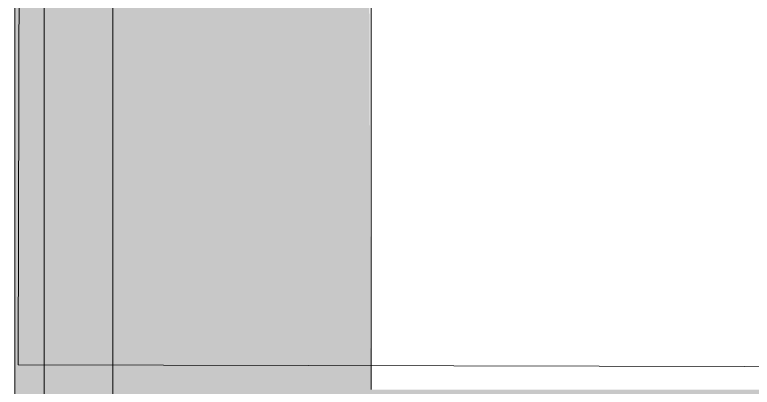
# Model space of a CAD drawing. Header units: millimetres. Extents: x -1113 to 415037, y -3642 to 28069.
# Drawn here: x 3918.8 to 4347.1, y 20747.2 to 20963.8 of the extents above; entities that cross this region are included whole.
import ezdxf

# ---------------------------------------------------------------- set-up
doc = ezdxf.new("R2010")
doc.units = ezdxf.units.MM
for name, color, linetype, lineweight in [('0) Стена 3.93м', 3, 'Continuous', 60), ('A-AREA-BNDY', 7, 'Continuous', 5), ('A-GLAZ-CURT', 7, 'Continuous', 9), ('A-GLAZ-CURT-1', 7, 'Continuous', 5), ('A-GLAZ-CURT-2', 7, 'Continuous', 20), ('A-GLAZ-CWMG', 7, 'Continuous', 9)]:
    doc.layers.add(name, color=color, linetype=linetype, lineweight=lineweight)
doc.layers.add('A-AREA-PATT-1', color=7, linetype='Continuous', lineweight=5, true_color=0xa5bae0, transparency=1)

# ---------------------------------------------------------------- blocks, each defined once
blk = doc.blocks.new('Системная панель - Стекло - 40мм-23998919-Объем проектирования 1 этажа')
at = {"layer": 'A-GLAZ-CURT-1'}
h = blk.add_hatch(dxfattribs=at)
h.set_pattern_fill('FP_128', color=256, style=0, pattern_type=2)
h.set_pattern_definition([(135, (20950.1, -4071.1), (-565.685, -565.685), [400, -1200]), (135, (21150.1, -4471.1), (-565.685, -565.685), [1200, -400]), (135, (21350.1, -3671.1), (-565.685, -565.685), [400, -1200])])
h.paths.add_polyline_path([(385, 38.88), (385, 40), (-385, 38.88), (-385, 0), (385, 0), (385, 15)])
at = {"layer": 'A-GLAZ-CURT-2'}
for p, q in [((385, 40), (-385, 40)), ((-385, 0), (385, 0))]:
    blk.add_line(p, q, dxfattribs=at)
blk = doc.blocks.new('Прямоугольный импост - Импост структурный с накладкой - 190мм-23188962-Объем проектирования 1 этажа')
at = {"layer": 'A-GLAZ-CWMG'}
for points in [[(3861.12, 20775.12), (3871.12, 20775.12), (3871.12, 21150.12), (3854.12, 21150.12), (3854.12, 20775.12)], [(4031.12, 20775.12), (4061.12, 20775.12), (4060, 21150.12), (3911.12, 21150.12), (3911.12, 20775.12), (4006.12, 20775.12)]]:
    blk.add_hatch(color=256, dxfattribs=at).paths.add_polyline_path(points)
for p, q in [((3854.12, 20775.12), (3854.12, 21150.12)), ((4061.12, 20882), (4061.12, 21150.12)), ((4061.12, 20775.12), (4061.12, 20782))]:
    blk.add_line(p, q, dxfattribs=at)
blk = doc.blocks.new('1floor')
at = {"layer": 'A-AREA-PATT-1'}
h = blk.add_hatch(color=256, dxfattribs=at)
h.paths.add_polyline_path([(3871.12, 20770), (4061.12, 20770), (4060, 20775.12), (3911.12, 20775.12), (3911.12, 21525.12), (4061.12, 21525.12), (4058.98, 21575.12), (3911.12, 21575.12), (3910, 21720), (3871.12, 21720), (3871.12, 20927.36)])
h.paths.add_polyline_path([(5866.38, 20770), (6760, 20770), (6760, 20775), (6610, 20775), (6610, 20882), (4060, 20882), (4061.2, 20782), (4070, 20782), (4070.29, 20770), (5595, 20770)])
h.paths.add_polyline_path([(6569.37, 20775), (6560, 20775), (6560, 20782), (6570, 20782), (6570, 20775)])
h.paths.add_polyline_path([(8889, 23119), (8889, 23124.5), (8005, 23124.5), (8005, 23119), (8884.08, 23119)])
h.paths.add_polyline_path([(6980, 23119), (7055, 23119), (7055, 23124.5), (6274.5, 23124.67), (6274.5, 25509.5), (6269, 25509), (6269, 23119), (6897.91, 23119)])
h.paths.add_polyline_path([(4060, 24725.12), (4061.12, 24725.12), (4060, 24725.2)])
at = {"layer": 'A-GLAZ-CURT', "rotation": 269.9999999999999}
blk.add_blockref('Системная панель - Стекло - 40мм-23998919-Объем проектирования 1 этажа', (3871.12, 21150.12), dxfattribs=at)
at = {"layer": 'A-GLAZ-CWMG'}
blk.add_blockref('Прямоугольный импост - Импост структурный с накладкой - 190мм-23188962-Объем проектирования 1 этажа', (0, 0), dxfattribs=at)

msp = doc.modelspace()

# ---------------------------------------------------------------- linework, layer by layer
at = {"layer": 'A-AREA-BNDY', "flags": 128}
msp.add_lwpolyline([(4111.95, 21709.88), (3923.07, 21710.32), (3920.84, 20760.33), (6619.71, 20753.99), (8938.71, 20748.55), (8944.22, 23097.54), (6324.23, 23103.69), (6329.84, 25493.68), (4120.84, 25498.87), (4113.13, 22210.88), (4734.12, 22209.42), (4732.62, 21567.42), (4111.62, 21568.88)], close=True, dxfattribs=at)

# ---------------------------------------------------------------- block references
at = {"layer": '0) Стена 3.93м'}
msp.add_blockref('1floor', (64.7, -136.06), dxfattribs=at)

doc.saveas('drawing.dxf')
